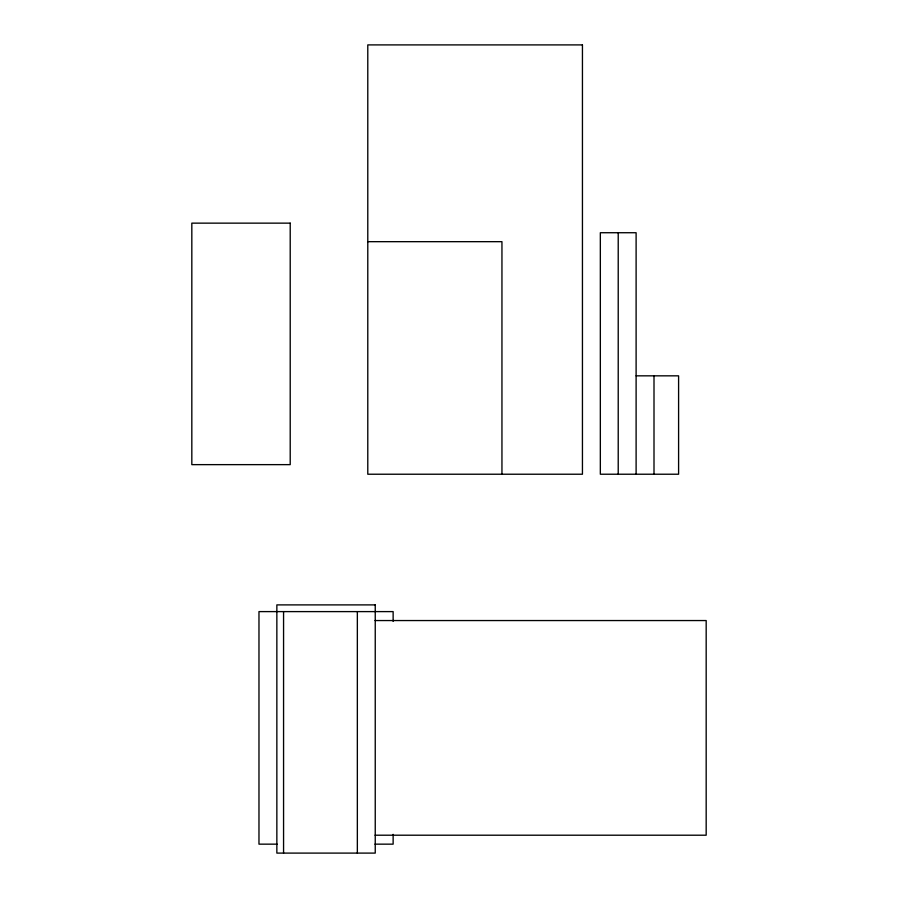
<?xml version="1.0" encoding="UTF-8"?>
<svg xmlns="http://www.w3.org/2000/svg" width="898" height="898" viewBox="0 0 898 898"><rect width="100%" height="100%" fill="white"/><g stroke="black" fill="none" stroke-linecap="round" stroke-linejoin="round"><path stroke-width="1.35" d="M367.787 241.674L501.948 241.674L501.948 474.223M636.11 375.835L678.596 375.835L678.596 474.223L600.335 474.223L600.335 232.728L636.11 232.728L636.11 474.223M375.061 620.552L706.176 620.552L706.176 835.207L375.061 835.207M277.134 844.154L258.972 844.154L258.972 611.605L393.133 611.605L393.133 621.416M374.96 844.154L393.133 844.154L393.133 834.354M654.002 375.835L654.002 474.223M618.217 232.728L618.217 474.223M357.348 611.605L357.348 853.1M283.566 611.605L283.566 853.1M582.443 44.9L367.787 44.9L367.787 474.223L582.443 474.223L582.443 44.9M290.211 223.142L191.824 223.142L191.824 464.636L290.211 464.636L290.211 223.142M375.241 604.893L276.853 604.893L276.853 853.1L375.241 853.1L375.241 604.893"/></g></svg>
